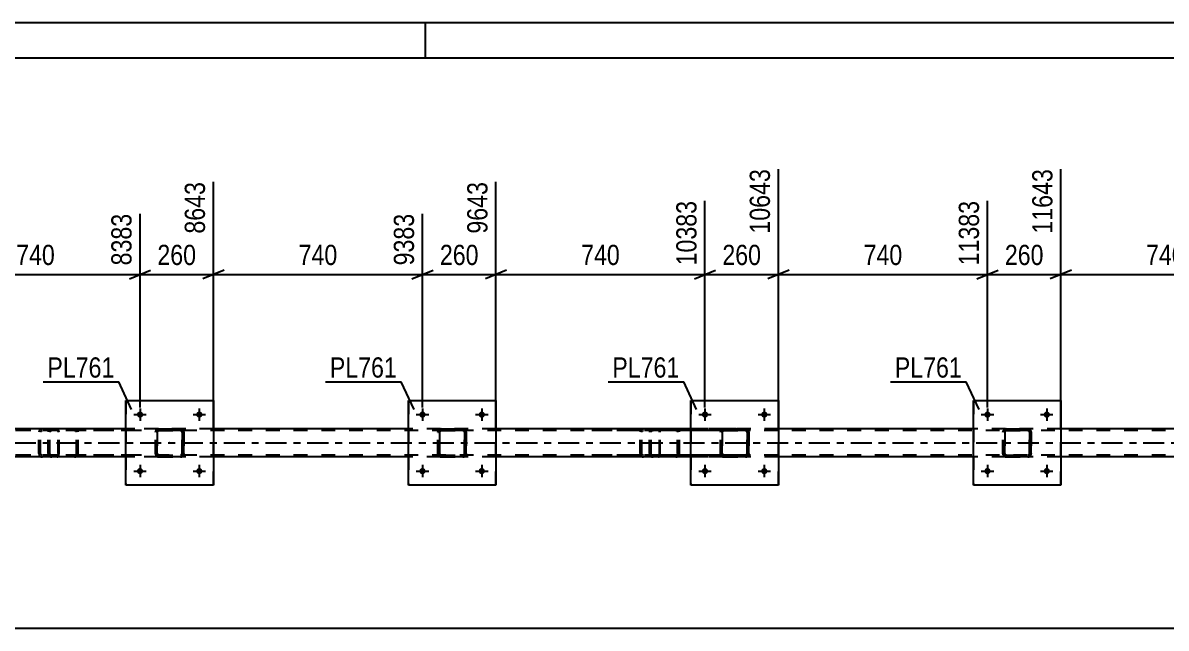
# Model space of a CAD drawing. Header units: millimetres. Extents: x -57 to 784, y -419 to 175.
# Drawn here: x 307.2 to 469.1, y 89 to 174.7 of the extents above; entities that cross this region are included whole.
import ezdxf

# ---------------------------------------------------------------- set-up
doc = ezdxf.new("R2010")
doc.units = ezdxf.units.MM
doc.linetypes.add('DXK_LINE_DOT2', pattern=[3.9198, 1.9599, -1.9599])
doc.linetypes.add('DXK_LINE_DOT3', pattern=[5.9187, 2.979, -0.9799, 0.9799, -0.9799])
doc.styles.add('Arial Narrow', font='ARIALN.TTF', dxfattribs={"height": 0.2})

# ---------------------------------------------------------------- blocks, each defined once
blk = doc.blocks.new('Unknown-122571493-1113')
at = {"color": 5, "linetype": 'Continuous'}
for p, q in [((784.26, 174.68), (-56.74, 174.68)), ((364.26, 169.68), (364.26, 174.68)), ((779.26, 169.68), (-51.74, 169.68))]:
    blk.add_line(p, q, dxfattribs=at)
blk = doc.blocks.new('Bolt-122571493-1264 - 1230')
at = {"linetype": 'Continuous'}
for points in [[(403.39, 119.21), (403.4, 119.3), (403.43, 119.39), (403.48, 119.47), (403.54, 119.53), (403.61, 119.59), (403.7, 119.63), (403.79, 119.65), (403.88, 119.65), (403.97, 119.63), (404.05, 119.59), (404.13, 119.53), (404.19, 119.47), (404.23, 119.39), (404.26, 119.3), (404.27, 119.21), (404.26, 119.12), (404.23, 119.03), (404.19, 118.95), (404.13, 118.88), (404.05, 118.83), (403.97, 118.79), (403.88, 118.77), (403.79, 118.77), (403.7, 118.79), (403.61, 118.83), (403.54, 118.88), (403.48, 118.95), (403.43, 119.03), (403.4, 119.12)], [(411.79, 119.21), (411.8, 119.3), (411.83, 119.39), (411.88, 119.47), (411.94, 119.53), (412.01, 119.59), (412.1, 119.63), (412.19, 119.65), (412.28, 119.65), (412.37, 119.63), (412.45, 119.59), (412.53, 119.53), (412.59, 119.47), (412.63, 119.39), (412.66, 119.3), (412.67, 119.21), (412.66, 119.12), (412.63, 119.03), (412.59, 118.95), (412.53, 118.88), (412.45, 118.83), (412.37, 118.79), (412.28, 118.77), (412.19, 118.77), (412.1, 118.79), (412.01, 118.83), (411.94, 118.88), (411.88, 118.95), (411.83, 119.03), (411.8, 119.12)]]:
    blk.add_hatch(color=1, dxfattribs=at).paths.add_polyline_path(points)
at = {"color": 1, "linetype": 'Continuous'}
for p, q in [((403.83, 120.09), (403.83, 118.33)), ((412.23, 120.09), (412.23, 118.33)), ((402.95, 119.21), (404.71, 119.21)), ((411.35, 119.21), (413.11, 119.21))]:
    blk.add_line(p, q, dxfattribs=at)
blk = doc.blocks.new('Part-122571493-1238 - 1230')
at = {"color": 7, "linetype": 'DXK_LINE_DOT2'}
for p, q in [((312.1, 117.21), (302.69, 117.21)), ((312.1, 116.97), (302.69, 116.97)), ((309.54, 116.91), (309.5, 116.73)), ((309.5, 113.69), (309.5, 116.73)), ((309.75, 116.73), (309.77, 116.82)), ((309.75, 113.69), (309.75, 116.73)), ((309.77, 116.82), (309.83, 116.9)), ((310.01, 117.21), (309.81, 117.17)), ((309.83, 116.9), (309.91, 116.95)), ((309.91, 116.95), (310.01, 116.97)), ((310.82, 116.97), (310.82, 117.21)), ((312.2, 117.17), (312.1, 117.21)), ((312.1, 116.97), (312.15, 116.95)), ((312.15, 116.95), (312.19, 116.9)), ((312.19, 116.9), (312.22, 116.82)), ((312.29, 117.07), (312.2, 117.17)), ((312.22, 116.82), (312.23, 116.73)), ((312.23, 113.69), (312.23, 116.73)), ((312.35, 116.91), (312.29, 117.07)), ((312.37, 116.73), (312.35, 116.91)), ((312.37, 113.69), (312.37, 116.73)), ((312.1, 113.45), (302.69, 113.45)), ((309.5, 113.69), (309.54, 113.5)), ((309.77, 113.6), (309.75, 113.69)), ((309.83, 113.52), (309.77, 113.6)), ((309.91, 113.47), (309.83, 113.52)), ((310.01, 113.45), (309.91, 113.47)), ((310.82, 113.24), (310.82, 113.45)), ((312.15, 113.47), (312.1, 113.45)), ((312.19, 113.52), (312.15, 113.47)), ((312.22, 113.6), (312.19, 113.52)), ((312.2, 113.24), (312.29, 113.35)), ((312.23, 113.69), (312.22, 113.6)), ((312.29, 113.35), (312.35, 113.5)), ((312.35, 113.5), (312.37, 113.69)), ((312.1, 113.21), (302.69, 113.21)), ((309.81, 113.24), (310.01, 113.21)), ((310.82, 113.21), (310.82, 113.24)), ((312.1, 113.21), (312.2, 113.24))]:
    blk.add_line(p, q, dxfattribs=at)
for centre, start, end in [((309.99, 116.71), 111.1941, 156.1506), ((309.99, 113.7), 203.8494, 248.8059)]:
    blk.add_arc(centre, 0.492, start, end, dxfattribs=at)
blk = doc.blocks.new('Part-122571493-1239 - 1230')
at = {"color": 7, "linetype": 'DXK_LINE_DOT2'}
for p, q in [((310.86, 116.91), (310.82, 116.73)), ((310.82, 113.69), (310.82, 116.73)), ((311.08, 116.73), (311.1, 116.82)), ((311.08, 113.69), (311.08, 116.73)), ((311.1, 116.82), (311.15, 116.9)), ((311.33, 117.21), (311.14, 117.17)), ((311.15, 116.9), (311.23, 116.95)), ((311.23, 116.95), (311.33, 116.97)), ((323.11, 117.21), (311.33, 117.21)), ((323.11, 116.97), (311.33, 116.97)), ((314.76, 117.17), (314.57, 117.21)), ((314.57, 116.97), (314.66, 116.95)), ((314.66, 116.95), (314.75, 116.9)), ((314.75, 116.9), (314.8, 116.82)), ((314.8, 116.82), (314.82, 116.73)), ((314.82, 113.69), (314.82, 116.73)), ((315.08, 116.73), (315.04, 116.91)), ((315.08, 113.69), (315.08, 116.73)), ((310.82, 113.69), (310.86, 113.5)), ((311.1, 113.6), (311.08, 113.69)), ((311.15, 113.52), (311.1, 113.6)), ((311.23, 113.47), (311.15, 113.52)), ((311.33, 113.45), (311.23, 113.47)), ((323.11, 113.45), (311.33, 113.45)), ((314.66, 113.47), (314.57, 113.45)), ((314.75, 113.52), (314.66, 113.47)), ((314.8, 113.6), (314.75, 113.52)), ((314.82, 113.69), (314.8, 113.6)), ((315.04, 113.5), (315.08, 113.69)), ((311.14, 113.24), (311.33, 113.21)), ((323.11, 113.21), (311.33, 113.21)), ((314.57, 113.21), (314.76, 113.24))]:
    blk.add_line(p, q, dxfattribs=at)
for centre, start, end in [((311.31, 116.71), 110.7583, 155.68), ((314.59, 116.71), 24.32, 69.2417), ((311.31, 113.71), 204.32, 249.2417), ((314.59, 113.71), 290.7583, 335.68)]:
    blk.add_arc(centre, 0.496, start, end, dxfattribs=at)
blk = doc.blocks.new('Part-122571493-1324 - 1230')
at = {"color": 7, "linetype": 'DXK_LINE_DOT2'}
for p, q in [((397.23, 117.21), (387.83, 117.21)), ((397.23, 116.97), (387.83, 116.97)), ((394.68, 116.91), (394.64, 116.73)), ((394.64, 113.69), (394.64, 116.73)), ((394.89, 116.73), (394.91, 116.82)), ((394.89, 113.69), (394.89, 116.73)), ((394.91, 116.82), (394.96, 116.9)), ((395.14, 117.21), (394.95, 117.17)), ((394.96, 116.9), (395.04, 116.95)), ((395.04, 116.95), (395.14, 116.97)), ((395.96, 116.97), (395.96, 117.21)), ((397.34, 117.17), (397.23, 117.21)), ((397.23, 116.97), (397.28, 116.95)), ((397.28, 116.95), (397.33, 116.9)), ((397.33, 116.9), (397.36, 116.82)), ((397.42, 117.07), (397.34, 117.17)), ((397.36, 116.82), (397.37, 116.73)), ((397.37, 113.69), (397.37, 116.73)), ((397.48, 116.91), (397.42, 117.07)), ((397.5, 116.73), (397.48, 116.91)), ((397.5, 113.69), (397.5, 116.73)), ((397.23, 113.45), (387.83, 113.45)), ((394.64, 113.69), (394.68, 113.5)), ((394.91, 113.6), (394.89, 113.69)), ((394.96, 113.52), (394.91, 113.6)), ((395.04, 113.47), (394.96, 113.52)), ((395.14, 113.45), (395.04, 113.47)), ((395.96, 113.24), (395.96, 113.45)), ((397.28, 113.47), (397.23, 113.45)), ((397.33, 113.52), (397.28, 113.47)), ((397.36, 113.6), (397.33, 113.52)), ((397.34, 113.24), (397.42, 113.35)), ((397.37, 113.69), (397.36, 113.6)), ((397.42, 113.35), (397.48, 113.5)), ((397.48, 113.5), (397.5, 113.69)), ((397.23, 113.21), (387.83, 113.21)), ((394.95, 113.24), (395.14, 113.21)), ((395.96, 113.21), (395.96, 113.24)), ((397.23, 113.21), (397.34, 113.24))]:
    blk.add_line(p, q, dxfattribs=at)
for centre, start, end in [((395.13, 116.71), 111.1941, 156.1506), ((395.13, 113.7), 203.8494, 248.8059)]:
    blk.add_arc(centre, 0.492, start, end, dxfattribs=at)
blk = doc.blocks.new('Bolt-122571493-1262 - 1230')
at = {"linetype": 'Continuous'}
for points in [[(443.39, 119.21), (443.4, 119.3), (443.43, 119.39), (443.48, 119.47), (443.54, 119.53), (443.61, 119.59), (443.7, 119.63), (443.79, 119.65), (443.88, 119.65), (443.97, 119.63), (444.05, 119.59), (444.13, 119.53), (444.19, 119.47), (444.23, 119.39), (444.26, 119.3), (444.27, 119.21), (444.26, 119.12), (444.23, 119.03), (444.19, 118.95), (444.13, 118.88), (444.05, 118.83), (443.97, 118.79), (443.88, 118.77), (443.79, 118.77), (443.7, 118.79), (443.61, 118.83), (443.54, 118.88), (443.48, 118.95), (443.43, 119.03), (443.4, 119.12)], [(451.79, 119.21), (451.8, 119.3), (451.83, 119.39), (451.88, 119.47), (451.94, 119.53), (452.01, 119.59), (452.1, 119.63), (452.19, 119.65), (452.28, 119.65), (452.37, 119.63), (452.45, 119.59), (452.53, 119.53), (452.59, 119.47), (452.63, 119.39), (452.66, 119.3), (452.67, 119.21), (452.66, 119.12), (452.63, 119.03), (452.59, 118.95), (452.53, 118.88), (452.45, 118.83), (452.37, 118.79), (452.28, 118.77), (452.19, 118.77), (452.1, 118.79), (452.01, 118.83), (451.94, 118.88), (451.88, 118.95), (451.83, 119.03), (451.8, 119.12)]]:
    blk.add_hatch(color=1, dxfattribs=at).paths.add_polyline_path(points)
at = {"color": 1, "linetype": 'Continuous'}
for p, q in [((443.83, 120.09), (443.83, 118.33)), ((452.23, 120.09), (452.23, 118.33)), ((442.95, 119.21), (444.71, 119.21)), ((451.35, 119.21), (453.11, 119.21))]:
    blk.add_line(p, q, dxfattribs=at)
blk = doc.blocks.new('Bolt-122571493-1263 - 1230')
at = {"linetype": 'Continuous'}
for points in [[(443.39, 111.21), (443.4, 111.3), (443.43, 111.39), (443.48, 111.47), (443.54, 111.53), (443.61, 111.59), (443.7, 111.63), (443.79, 111.65), (443.88, 111.65), (443.97, 111.63), (444.05, 111.59), (444.13, 111.53), (444.19, 111.47), (444.23, 111.39), (444.26, 111.3), (444.27, 111.21), (444.26, 111.12), (444.23, 111.03), (444.19, 110.95), (444.13, 110.88), (444.05, 110.83), (443.97, 110.79), (443.88, 110.77), (443.79, 110.77), (443.7, 110.79), (443.61, 110.83), (443.54, 110.88), (443.48, 110.95), (443.43, 111.03), (443.4, 111.12)], [(451.79, 111.21), (451.8, 111.3), (451.83, 111.39), (451.88, 111.47), (451.94, 111.53), (452.01, 111.59), (452.1, 111.63), (452.19, 111.65), (452.28, 111.65), (452.37, 111.63), (452.45, 111.59), (452.53, 111.53), (452.59, 111.47), (452.63, 111.39), (452.66, 111.3), (452.67, 111.21), (452.66, 111.12), (452.63, 111.03), (452.59, 110.95), (452.53, 110.88), (452.45, 110.83), (452.37, 110.79), (452.28, 110.77), (452.19, 110.77), (452.1, 110.79), (452.01, 110.83), (451.94, 110.88), (451.88, 110.95), (451.83, 111.03), (451.8, 111.12)]]:
    blk.add_hatch(color=1, dxfattribs=at).paths.add_polyline_path(points)
at = {"color": 1, "linetype": 'Continuous'}
for p, q in [((443.83, 112.09), (443.83, 110.33)), ((452.23, 112.09), (452.23, 110.33)), ((442.95, 111.21), (444.71, 111.21)), ((451.35, 111.21), (453.11, 111.21))]:
    blk.add_line(p, q, dxfattribs=at)
blk = doc.blocks.new('Bolt-122571493-1265 - 1230')
at = {"linetype": 'Continuous'}
for points in [[(403.39, 111.21), (403.4, 111.3), (403.43, 111.39), (403.48, 111.47), (403.54, 111.53), (403.61, 111.59), (403.7, 111.63), (403.79, 111.65), (403.88, 111.65), (403.97, 111.63), (404.05, 111.59), (404.13, 111.53), (404.19, 111.47), (404.23, 111.39), (404.26, 111.3), (404.27, 111.21), (404.26, 111.12), (404.23, 111.03), (404.19, 110.95), (404.13, 110.88), (404.05, 110.83), (403.97, 110.79), (403.88, 110.77), (403.79, 110.77), (403.7, 110.79), (403.61, 110.83), (403.54, 110.88), (403.48, 110.95), (403.43, 111.03), (403.4, 111.12)], [(411.79, 111.21), (411.8, 111.3), (411.83, 111.39), (411.88, 111.47), (411.94, 111.53), (412.01, 111.59), (412.1, 111.63), (412.19, 111.65), (412.28, 111.65), (412.37, 111.63), (412.45, 111.59), (412.53, 111.53), (412.59, 111.47), (412.63, 111.39), (412.66, 111.3), (412.67, 111.21), (412.66, 111.12), (412.63, 111.03), (412.59, 110.95), (412.53, 110.88), (412.45, 110.83), (412.37, 110.79), (412.28, 110.77), (412.19, 110.77), (412.1, 110.79), (412.01, 110.83), (411.94, 110.88), (411.88, 110.95), (411.83, 111.03), (411.8, 111.12)]]:
    blk.add_hatch(color=1, dxfattribs=at).paths.add_polyline_path(points)
at = {"color": 1, "linetype": 'Continuous'}
for p, q in [((403.83, 112.09), (403.83, 110.33)), ((412.23, 112.09), (412.23, 110.33)), ((402.95, 111.21), (404.71, 111.21)), ((411.35, 111.21), (413.11, 111.21))]:
    blk.add_line(p, q, dxfattribs=at)
blk = doc.blocks.new('Bolt-122571493-1266 - 1230')
at = {"linetype": 'Continuous'}
for points in [[(363.39, 119.21), (363.4, 119.3), (363.42, 119.39), (363.47, 119.47), (363.53, 119.53), (363.61, 119.59), (363.69, 119.63), (363.78, 119.65), (363.87, 119.65), (363.96, 119.63), (364.05, 119.59), (364.12, 119.53), (364.18, 119.47), (364.23, 119.39), (364.26, 119.3), (364.27, 119.21), (364.26, 119.12), (364.23, 119.03), (364.18, 118.95), (364.12, 118.88), (364.05, 118.83), (363.96, 118.79), (363.87, 118.77), (363.78, 118.77), (363.69, 118.79), (363.61, 118.83), (363.53, 118.88), (363.47, 118.95), (363.42, 119.03), (363.4, 119.12)], [(371.79, 119.21), (371.8, 119.3), (371.82, 119.39), (371.87, 119.47), (371.93, 119.53), (372.01, 119.59), (372.09, 119.63), (372.18, 119.65), (372.27, 119.65), (372.36, 119.63), (372.45, 119.59), (372.52, 119.53), (372.58, 119.47), (372.63, 119.39), (372.66, 119.3), (372.67, 119.21), (372.66, 119.12), (372.63, 119.03), (372.58, 118.95), (372.52, 118.88), (372.45, 118.83), (372.36, 118.79), (372.27, 118.77), (372.18, 118.77), (372.09, 118.79), (372.01, 118.83), (371.93, 118.88), (371.87, 118.95), (371.82, 119.03), (371.8, 119.12)]]:
    blk.add_hatch(color=1, dxfattribs=at).paths.add_polyline_path(points)
at = {"color": 1, "linetype": 'Continuous'}
for p, q in [((363.83, 120.09), (363.83, 118.33)), ((372.23, 120.09), (372.23, 118.33)), ((362.95, 119.21), (364.71, 119.21)), ((371.35, 119.21), (373.11, 119.21))]:
    blk.add_line(p, q, dxfattribs=at)
blk = doc.blocks.new('Bolt-122571493-1267 - 1230')
at = {"linetype": 'Continuous'}
for points in [[(363.39, 111.21), (363.4, 111.3), (363.42, 111.39), (363.47, 111.47), (363.53, 111.53), (363.61, 111.59), (363.69, 111.63), (363.78, 111.65), (363.87, 111.65), (363.96, 111.63), (364.05, 111.59), (364.12, 111.53), (364.18, 111.47), (364.23, 111.39), (364.26, 111.3), (364.27, 111.21), (364.26, 111.12), (364.23, 111.03), (364.18, 110.95), (364.12, 110.88), (364.05, 110.83), (363.96, 110.79), (363.87, 110.77), (363.78, 110.77), (363.69, 110.79), (363.61, 110.83), (363.53, 110.88), (363.47, 110.95), (363.42, 111.03), (363.4, 111.12)], [(371.79, 111.21), (371.8, 111.3), (371.82, 111.39), (371.87, 111.47), (371.93, 111.53), (372.01, 111.59), (372.09, 111.63), (372.18, 111.65), (372.27, 111.65), (372.36, 111.63), (372.45, 111.59), (372.52, 111.53), (372.58, 111.47), (372.63, 111.39), (372.66, 111.3), (372.67, 111.21), (372.66, 111.12), (372.63, 111.03), (372.58, 110.95), (372.52, 110.88), (372.45, 110.83), (372.36, 110.79), (372.27, 110.77), (372.18, 110.77), (372.09, 110.79), (372.01, 110.83), (371.93, 110.88), (371.87, 110.95), (371.82, 111.03), (371.8, 111.12)]]:
    blk.add_hatch(color=1, dxfattribs=at).paths.add_polyline_path(points)
at = {"color": 1, "linetype": 'Continuous'}
for p, q in [((363.83, 112.09), (363.83, 110.33)), ((372.23, 112.09), (372.23, 110.33)), ((362.95, 111.21), (364.71, 111.21)), ((371.35, 111.21), (373.11, 111.21))]:
    blk.add_line(p, q, dxfattribs=at)
blk = doc.blocks.new('Bolt-122571493-1268 - 1230')
at = {"linetype": 'Continuous'}
for points in [[(323.39, 119.21), (323.4, 119.3), (323.43, 119.39), (323.48, 119.47), (323.54, 119.53), (323.61, 119.59), (323.7, 119.63), (323.79, 119.65), (323.88, 119.65), (323.97, 119.63), (324.05, 119.59), (324.13, 119.53), (324.19, 119.47), (324.23, 119.39), (324.26, 119.3), (324.27, 119.21), (324.26, 119.12), (324.23, 119.03), (324.19, 118.95), (324.13, 118.88), (324.05, 118.83), (323.97, 118.79), (323.88, 118.77), (323.79, 118.77), (323.7, 118.79), (323.61, 118.83), (323.54, 118.88), (323.48, 118.95), (323.43, 119.03), (323.4, 119.12)], [(331.79, 119.21), (331.8, 119.3), (331.83, 119.39), (331.88, 119.47), (331.94, 119.53), (332.01, 119.59), (332.1, 119.63), (332.19, 119.65), (332.28, 119.65), (332.37, 119.63), (332.45, 119.59), (332.53, 119.53), (332.59, 119.47), (332.63, 119.39), (332.66, 119.3), (332.67, 119.21), (332.66, 119.12), (332.63, 119.03), (332.59, 118.95), (332.53, 118.88), (332.45, 118.83), (332.37, 118.79), (332.28, 118.77), (332.19, 118.77), (332.1, 118.79), (332.01, 118.83), (331.94, 118.88), (331.88, 118.95), (331.83, 119.03), (331.8, 119.12)]]:
    blk.add_hatch(color=1, dxfattribs=at).paths.add_polyline_path(points)
at = {"color": 1, "linetype": 'Continuous'}
for p, q in [((323.83, 120.09), (323.83, 118.33)), ((332.23, 120.09), (332.23, 118.33)), ((322.95, 119.21), (324.71, 119.21)), ((331.35, 119.21), (333.11, 119.21))]:
    blk.add_line(p, q, dxfattribs=at)
blk = doc.blocks.new('Bolt-122571493-1269 - 1230')
at = {"linetype": 'Continuous'}
for points in [[(323.39, 111.21), (323.4, 111.3), (323.43, 111.39), (323.48, 111.47), (323.54, 111.53), (323.61, 111.59), (323.7, 111.63), (323.79, 111.65), (323.88, 111.65), (323.97, 111.63), (324.05, 111.59), (324.13, 111.53), (324.19, 111.47), (324.23, 111.39), (324.26, 111.3), (324.27, 111.21), (324.26, 111.12), (324.23, 111.03), (324.19, 110.95), (324.13, 110.88), (324.05, 110.83), (323.97, 110.79), (323.88, 110.77), (323.79, 110.77), (323.7, 110.79), (323.61, 110.83), (323.54, 110.88), (323.48, 110.95), (323.43, 111.03), (323.4, 111.12)], [(331.79, 111.21), (331.8, 111.3), (331.83, 111.39), (331.88, 111.47), (331.94, 111.53), (332.01, 111.59), (332.1, 111.63), (332.19, 111.65), (332.28, 111.65), (332.37, 111.63), (332.45, 111.59), (332.53, 111.53), (332.59, 111.47), (332.63, 111.39), (332.66, 111.3), (332.67, 111.21), (332.66, 111.12), (332.63, 111.03), (332.59, 110.95), (332.53, 110.88), (332.45, 110.83), (332.37, 110.79), (332.28, 110.77), (332.19, 110.77), (332.1, 110.79), (332.01, 110.83), (331.94, 110.88), (331.88, 110.95), (331.83, 111.03), (331.8, 111.12)]]:
    blk.add_hatch(color=1, dxfattribs=at).paths.add_polyline_path(points)
at = {"color": 1, "linetype": 'Continuous'}
for p, q in [((323.83, 112.09), (323.83, 110.33)), ((332.23, 112.09), (332.23, 110.33)), ((322.95, 111.21), (324.71, 111.21)), ((331.35, 111.21), (333.11, 111.21))]:
    blk.add_line(p, q, dxfattribs=at)
blk = doc.blocks.new('Part-122571493-1472 - 1230')
at = {"color": 7, "linetype": 'DXK_LINE_DOT2'}
for p, q in [((326.03, 116.73), (326.06, 116.91)), ((326.07, 116.91), (326.03, 116.73)), ((326.03, 113.69), (326.03, 116.73)), ((326.03, 116.73), (326.03, 116.73)), ((326.03, 113.69), (326.03, 116.73)), ((326.27, 116.73), (326.29, 116.82)), ((326.29, 116.82), (326.27, 116.73)), ((326.27, 113.69), (326.27, 116.73)), ((326.27, 116.73), (326.27, 116.73)), ((326.27, 116.73), (326.27, 113.69)), ((326.29, 116.82), (326.34, 116.9)), ((326.34, 116.9), (326.29, 116.82)), ((326.32, 117.17), (326.51, 117.21)), ((326.51, 117.21), (326.33, 117.17)), ((326.34, 116.9), (326.42, 116.95)), ((326.42, 116.95), (326.34, 116.9)), ((326.42, 116.95), (326.51, 116.97)), ((326.51, 116.97), (326.42, 116.95)), ((326.51, 117.21), (329.55, 117.21)), ((326.51, 117.21), (326.51, 117.21)), ((326.51, 117.21), (329.55, 117.21)), ((326.51, 116.97), (329.55, 116.97)), ((326.51, 116.97), (326.51, 116.97)), ((329.55, 116.97), (326.51, 116.97)), ((329.55, 117.21), (329.55, 117.21)), ((329.55, 117.21), (329.73, 117.17)), ((329.74, 117.17), (329.55, 117.21)), ((329.55, 116.97), (329.55, 116.97)), ((329.55, 116.97), (329.64, 116.95)), ((329.64, 116.95), (329.55, 116.97)), ((329.64, 116.95), (329.64, 116.95)), ((329.64, 116.95), (329.72, 116.9)), ((329.72, 116.9), (329.64, 116.95)), ((329.72, 116.9), (329.77, 116.82)), ((329.77, 116.82), (329.72, 116.9)), ((329.77, 116.82), (329.79, 116.73)), ((329.79, 116.73), (329.77, 116.82)), ((329.79, 113.69), (329.79, 116.73)), ((329.79, 116.73), (329.79, 116.73)), ((329.79, 116.73), (329.79, 113.69)), ((329.99, 116.91), (330.03, 116.73)), ((330.03, 116.73), (330, 116.91)), ((330.03, 113.69), (330.03, 116.73)), ((330.03, 116.73), (330.03, 116.73)), ((330.03, 116.73), (330.03, 113.69)), ((326.03, 113.69), (326.03, 113.69)), ((326.06, 113.5), (326.03, 113.69)), ((326.03, 113.69), (326.07, 113.5)), ((326.27, 113.69), (326.27, 113.69)), ((326.29, 113.6), (326.27, 113.69)), ((326.27, 113.69), (326.29, 113.6)), ((326.34, 113.52), (326.29, 113.6)), ((326.29, 113.6), (326.34, 113.52)), ((326.42, 113.47), (326.34, 113.52)), ((326.34, 113.52), (326.42, 113.47)), ((326.51, 113.45), (326.42, 113.47)), ((326.42, 113.47), (326.51, 113.45)), ((326.51, 113.45), (329.55, 113.45)), ((326.51, 113.45), (326.51, 113.45)), ((326.51, 113.45), (329.55, 113.45)), ((329.64, 113.47), (329.55, 113.45)), ((329.55, 113.45), (329.64, 113.47)), ((329.55, 113.45), (329.55, 113.45)), ((329.72, 113.52), (329.64, 113.47)), ((329.64, 113.47), (329.72, 113.52)), ((329.77, 113.6), (329.72, 113.52)), ((329.72, 113.52), (329.77, 113.6)), ((329.79, 113.69), (329.77, 113.6)), ((329.77, 113.6), (329.79, 113.69)), ((329.79, 113.69), (329.79, 113.69)), ((330.03, 113.69), (329.99, 113.5)), ((330, 113.5), (330.03, 113.69)), ((330.03, 113.69), (330.03, 113.69)), ((326.32, 113.24), (326.33, 113.24)), ((326.51, 113.21), (326.32, 113.24)), ((326.33, 113.24), (326.51, 113.21)), ((326.51, 113.21), (329.55, 113.21)), ((326.51, 113.21), (326.51, 113.21)), ((326.51, 113.21), (329.55, 113.21)), ((329.73, 113.24), (329.55, 113.21)), ((329.55, 113.21), (329.74, 113.24)), ((329.55, 113.21), (329.55, 113.21))]:
    blk.add_line(p, q, dxfattribs=at)
at = {"color": 7, "linetype": 'DXK_LINE_DOT3'}
blk.add_line((328.03, 115.21), (328.02, 115.21), dxfattribs=at)
at = {"color": 7, "linetype": 'DXK_LINE_DOT2'}
for centre, start, end in [((326.51, 116.73), 112.5, 157.5), ((326.51, 116.73), 112.5, 157.5), ((329.55, 116.73), 22.5, 67.5), ((329.55, 116.73), 22.5, 67.5), ((326.51, 113.69), 202.5, 247.5), ((326.51, 113.69), 202.5, 247.5), ((329.55, 113.69), 292.5, 337.5), ((329.55, 113.69), 292.5, 337.5)]:
    blk.add_arc(centre, 0.48, start, end, dxfattribs=at)
blk = doc.blocks.new('Part-122571493-1477 - 1230')
at = {"color": 2, "linetype": 'Continuous'}
for p, q in [((321.83, 109.21), (321.83, 121.21)), ((321.83, 121.21), (321.83, 121.21)), ((321.83, 121.21), (334.23, 121.21)), ((334.23, 121.21), (334.23, 109.21)), ((321.83, 109.21), (321.83, 109.21)), ((334.23, 109.21), (321.83, 109.21))]:
    blk.add_line(p, q, dxfattribs=at)
at = {"color": 7, "linetype": 'DXK_LINE_DOT2'}
for p, q in [((321.83, 121.21), (321.83, 109.21)), ((321.83, 121.21), (321.83, 121.21)), ((334.23, 109.21), (334.23, 121.21)), ((321.83, 109.21), (321.83, 109.21))]:
    blk.add_line(p, q, dxfattribs=at)
blk = doc.blocks.new('Part-122571493-1478 - 1230')
at = {"color": 7, "linetype": 'DXK_LINE_DOT2'}
for p, q in [((366.02, 116.73), (366.06, 116.91)), ((366.02, 116.73), (366.03, 116.73)), ((366.02, 113.69), (366.02, 116.73)), ((366.06, 116.91), (366.03, 116.73)), ((366.03, 113.69), (366.03, 116.73)), ((366.28, 116.82), (366.26, 116.73)), ((366.27, 116.73), (366.26, 116.73)), ((366.26, 116.73), (366.26, 113.69)), ((366.27, 116.73), (366.28, 116.82)), ((366.27, 113.69), (366.27, 116.73)), ((366.28, 116.82), (366.34, 116.9)), ((366.33, 116.9), (366.28, 116.82)), ((366.32, 117.17), (366.5, 117.21)), ((366.51, 117.21), (366.32, 117.17)), ((366.41, 116.95), (366.33, 116.9)), ((366.34, 116.9), (366.41, 116.95)), ((366.41, 116.95), (366.51, 116.97)), ((366.5, 116.97), (366.41, 116.95)), ((366.51, 117.21), (366.5, 117.21)), ((366.5, 117.21), (369.54, 117.21)), ((366.5, 116.97), (366.51, 116.97)), ((369.54, 116.97), (366.5, 116.97)), ((366.51, 117.21), (369.55, 117.21)), ((366.51, 116.97), (369.55, 116.97)), ((369.54, 117.21), (369.55, 117.21)), ((369.54, 117.21), (369.73, 117.17)), ((369.55, 116.97), (369.54, 116.97)), ((369.63, 116.95), (369.54, 116.97)), ((369.73, 117.17), (369.55, 117.21)), ((369.55, 116.97), (369.64, 116.95)), ((369.63, 116.95), (369.64, 116.95)), ((369.71, 116.9), (369.63, 116.95)), ((369.64, 116.95), (369.72, 116.9)), ((369.76, 116.82), (369.71, 116.9)), ((369.72, 116.9), (369.77, 116.82)), ((369.78, 116.73), (369.76, 116.82)), ((369.77, 116.82), (369.79, 116.73)), ((369.79, 116.73), (369.78, 116.73)), ((369.78, 116.73), (369.78, 113.69)), ((369.79, 113.69), (369.79, 116.73)), ((369.98, 116.91), (370.02, 116.73)), ((370.03, 116.73), (369.99, 116.91)), ((370.03, 116.73), (370.02, 116.73)), ((370.02, 116.73), (370.02, 113.69)), ((370.03, 113.69), (370.03, 116.73)), ((366.03, 113.69), (366.02, 113.69)), ((366.06, 113.5), (366.02, 113.69)), ((366.03, 113.69), (366.06, 113.5)), ((366.26, 113.69), (366.27, 113.69)), ((366.26, 113.69), (366.28, 113.6)), ((366.28, 113.6), (366.27, 113.69)), ((366.34, 113.52), (366.28, 113.6)), ((366.28, 113.6), (366.33, 113.52)), ((366.33, 113.52), (366.41, 113.47)), ((366.41, 113.47), (366.34, 113.52)), ((366.51, 113.45), (366.41, 113.47)), ((366.41, 113.47), (366.5, 113.45)), ((366.51, 113.45), (366.5, 113.45)), ((366.5, 113.45), (369.54, 113.45)), ((366.51, 113.45), (369.55, 113.45)), ((369.54, 113.45), (369.63, 113.47)), ((369.54, 113.45), (369.55, 113.45)), ((369.64, 113.47), (369.55, 113.45)), ((369.63, 113.47), (369.71, 113.52)), ((369.72, 113.52), (369.64, 113.47)), ((369.71, 113.52), (369.76, 113.6)), ((369.77, 113.6), (369.72, 113.52)), ((369.76, 113.6), (369.78, 113.69)), ((369.79, 113.69), (369.77, 113.6)), ((369.78, 113.69), (369.79, 113.69)), ((370.02, 113.69), (369.98, 113.5)), ((369.99, 113.5), (370.03, 113.69)), ((370.02, 113.69), (370.03, 113.69)), ((366.32, 113.24), (366.32, 113.24)), ((366.5, 113.21), (366.32, 113.24)), ((366.32, 113.24), (366.51, 113.21)), ((366.51, 113.21), (366.5, 113.21)), ((366.5, 113.21), (369.54, 113.21)), ((366.51, 113.21), (369.55, 113.21)), ((369.73, 113.24), (369.54, 113.21)), ((369.54, 113.21), (369.55, 113.21)), ((369.55, 113.21), (369.73, 113.24))]:
    blk.add_line(p, q, dxfattribs=at)
at = {"color": 7, "linetype": 'DXK_LINE_DOT3'}
blk.add_line((368.03, 115.21), (368.02, 115.21), dxfattribs=at)
at = {"color": 7, "linetype": 'DXK_LINE_DOT2'}
for centre, start, end in [((366.5, 116.73), 112.5, 157.5), ((366.51, 116.73), 112.5, 157.5), ((369.54, 116.73), 22.5, 67.5), ((369.55, 116.73), 22.5, 67.5), ((366.5, 113.69), 202.5, 247.5), ((366.51, 113.69), 202.5, 247.5), ((369.54, 113.69), 292.5, 337.5), ((369.55, 113.69), 292.5, 337.5)]:
    blk.add_arc(centre, 0.48, start, end, dxfattribs=at)
blk = doc.blocks.new('Part-122571493-1483 - 1230')
at = {"color": 2, "linetype": 'Continuous'}
for p, q in [((361.83, 109.21), (361.83, 121.21)), ((361.83, 121.21), (361.83, 121.21)), ((361.83, 121.21), (374.23, 121.21)), ((374.23, 121.21), (374.23, 109.21)), ((361.83, 109.21), (361.83, 109.21)), ((374.23, 109.21), (361.83, 109.21))]:
    blk.add_line(p, q, dxfattribs=at)
at = {"color": 7, "linetype": 'DXK_LINE_DOT2'}
for p, q in [((361.83, 121.21), (361.83, 109.21)), ((361.83, 121.21), (361.83, 121.21)), ((374.23, 109.21), (374.23, 121.21)), ((361.83, 109.21), (361.83, 109.21))]:
    blk.add_line(p, q, dxfattribs=at)
blk = doc.blocks.new('Part-122571493-1484 - 1230')
at = {"color": 7, "linetype": 'DXK_LINE_DOT2'}
for p, q in [((406.03, 116.73), (406.06, 116.91)), ((406.07, 116.91), (406.03, 116.73)), ((406.03, 113.69), (406.03, 116.73)), ((406.03, 116.73), (406.03, 116.73)), ((406.03, 113.69), (406.03, 116.73)), ((406.27, 116.73), (406.29, 116.82)), ((406.29, 116.82), (406.27, 116.73)), ((406.27, 113.69), (406.27, 116.73)), ((406.27, 116.73), (406.27, 116.73)), ((406.27, 116.73), (406.27, 113.69)), ((406.29, 116.82), (406.34, 116.9)), ((406.34, 116.9), (406.29, 116.82)), ((406.32, 117.17), (406.51, 117.21)), ((406.51, 117.21), (406.33, 117.17)), ((406.34, 116.9), (406.42, 116.95)), ((406.42, 116.95), (406.34, 116.9)), ((406.42, 116.95), (406.51, 116.97)), ((406.51, 116.97), (406.42, 116.95)), ((406.51, 117.21), (409.55, 117.21)), ((406.51, 117.21), (406.51, 117.21)), ((406.51, 117.21), (409.55, 117.21)), ((406.51, 116.97), (409.55, 116.97)), ((406.51, 116.97), (406.51, 116.97)), ((409.55, 116.97), (406.51, 116.97)), ((409.55, 117.21), (409.55, 117.21)), ((409.55, 117.21), (409.73, 117.17)), ((409.74, 117.17), (409.55, 117.21)), ((409.55, 116.97), (409.55, 116.97)), ((409.55, 116.97), (409.64, 116.95)), ((409.64, 116.95), (409.55, 116.97)), ((409.64, 116.95), (409.64, 116.95)), ((409.64, 116.95), (409.72, 116.9)), ((409.72, 116.9), (409.64, 116.95)), ((409.72, 116.9), (409.77, 116.82)), ((409.77, 116.82), (409.72, 116.9)), ((409.77, 116.82), (409.79, 116.73)), ((409.79, 116.73), (409.77, 116.82)), ((409.79, 113.69), (409.79, 116.73)), ((409.79, 116.73), (409.79, 116.73)), ((409.79, 116.73), (409.79, 113.69)), ((409.99, 116.91), (410.03, 116.73)), ((410.03, 116.73), (410, 116.91)), ((410.03, 113.69), (410.03, 116.73)), ((410.03, 116.73), (410.03, 116.73)), ((410.03, 116.73), (410.03, 113.69)), ((406.03, 113.69), (406.03, 113.69)), ((406.06, 113.5), (406.03, 113.69)), ((406.03, 113.69), (406.07, 113.5)), ((406.27, 113.69), (406.27, 113.69)), ((406.29, 113.6), (406.27, 113.69)), ((406.27, 113.69), (406.29, 113.6)), ((406.34, 113.52), (406.29, 113.6)), ((406.29, 113.6), (406.34, 113.52)), ((406.42, 113.47), (406.34, 113.52)), ((406.34, 113.52), (406.42, 113.47)), ((406.51, 113.45), (406.42, 113.47)), ((406.42, 113.47), (406.51, 113.45)), ((406.51, 113.45), (409.55, 113.45)), ((406.51, 113.45), (406.51, 113.45)), ((406.51, 113.45), (409.55, 113.45)), ((409.64, 113.47), (409.55, 113.45)), ((409.55, 113.45), (409.64, 113.47)), ((409.55, 113.45), (409.55, 113.45)), ((409.72, 113.52), (409.64, 113.47)), ((409.64, 113.47), (409.72, 113.52)), ((409.77, 113.6), (409.72, 113.52)), ((409.72, 113.52), (409.77, 113.6)), ((409.79, 113.69), (409.77, 113.6)), ((409.77, 113.6), (409.79, 113.69)), ((409.79, 113.69), (409.79, 113.69)), ((410.03, 113.69), (409.99, 113.5)), ((410, 113.5), (410.03, 113.69)), ((410.03, 113.69), (410.03, 113.69)), ((406.32, 113.24), (406.33, 113.24)), ((406.51, 113.21), (406.32, 113.24)), ((406.33, 113.24), (406.51, 113.21)), ((406.51, 113.21), (409.55, 113.21)), ((406.51, 113.21), (406.51, 113.21)), ((406.51, 113.21), (409.55, 113.21)), ((409.73, 113.24), (409.55, 113.21)), ((409.55, 113.21), (409.74, 113.24)), ((409.55, 113.21), (409.55, 113.21))]:
    blk.add_line(p, q, dxfattribs=at)
at = {"color": 7, "linetype": 'DXK_LINE_DOT3'}
blk.add_line((408.03, 115.21), (408.02, 115.21), dxfattribs=at)
at = {"color": 7, "linetype": 'DXK_LINE_DOT2'}
for centre, start, end in [((406.51, 116.73), 112.5, 157.5), ((406.51, 116.73), 112.5, 157.5), ((409.55, 116.73), 22.5, 67.5), ((409.55, 116.73), 22.5, 67.5), ((406.51, 113.69), 202.5, 247.5), ((406.51, 113.69), 202.5, 247.5), ((409.55, 113.69), 292.5, 337.5), ((409.55, 113.69), 292.5, 337.5)]:
    blk.add_arc(centre, 0.48, start, end, dxfattribs=at)
blk = doc.blocks.new('Part-122571493-1489 - 1230')
at = {"color": 2, "linetype": 'Continuous'}
for p, q in [((401.83, 109.21), (401.83, 121.21)), ((401.83, 121.21), (401.83, 121.21)), ((401.83, 121.21), (414.23, 121.21)), ((414.23, 121.21), (414.23, 109.21)), ((401.83, 109.21), (401.83, 109.21)), ((414.23, 109.21), (401.83, 109.21))]:
    blk.add_line(p, q, dxfattribs=at)
at = {"color": 7, "linetype": 'DXK_LINE_DOT2'}
for p, q in [((401.83, 121.21), (401.83, 109.21)), ((401.83, 121.21), (401.83, 121.21)), ((414.23, 109.21), (414.23, 121.21)), ((401.83, 109.21), (401.83, 109.21))]:
    blk.add_line(p, q, dxfattribs=at)
blk = doc.blocks.new('Part-122571493-1490 - 1230')
at = {"color": 7, "linetype": 'DXK_LINE_DOT2'}
for p, q in [((446.03, 116.73), (446.06, 116.91)), ((446.07, 116.91), (446.03, 116.73)), ((446.03, 113.69), (446.03, 116.73)), ((446.03, 116.73), (446.03, 116.73)), ((446.03, 113.69), (446.03, 116.73)), ((446.27, 116.73), (446.29, 116.82)), ((446.29, 116.82), (446.27, 116.73)), ((446.27, 113.69), (446.27, 116.73)), ((446.27, 116.73), (446.27, 116.73)), ((446.27, 116.73), (446.27, 113.69)), ((446.29, 116.82), (446.34, 116.9)), ((446.34, 116.9), (446.29, 116.82)), ((446.32, 117.17), (446.51, 117.21)), ((446.51, 117.21), (446.33, 117.17)), ((446.34, 116.9), (446.42, 116.95)), ((446.41, 116.95), (446.34, 116.9)), ((446.51, 116.97), (446.41, 116.95)), ((446.42, 116.95), (446.51, 116.97)), ((446.51, 117.21), (449.55, 117.21)), ((446.51, 117.21), (446.51, 117.21)), ((446.51, 117.21), (449.55, 117.21)), ((446.51, 116.97), (449.55, 116.97)), ((446.51, 116.97), (446.51, 116.97)), ((449.55, 116.97), (446.51, 116.97)), ((449.55, 117.21), (449.55, 117.21)), ((449.55, 117.21), (449.73, 117.17)), ((449.74, 117.17), (449.55, 117.21)), ((449.55, 116.97), (449.55, 116.97)), ((449.55, 116.97), (449.64, 116.95)), ((449.64, 116.95), (449.55, 116.97)), ((449.64, 116.95), (449.64, 116.95)), ((449.64, 116.95), (449.72, 116.9)), ((449.72, 116.9), (449.64, 116.95)), ((449.72, 116.9), (449.77, 116.82)), ((449.77, 116.82), (449.72, 116.9)), ((449.77, 116.82), (449.79, 116.73)), ((449.79, 116.73), (449.77, 116.82)), ((449.79, 113.69), (449.79, 116.73)), ((449.79, 116.73), (449.79, 116.73)), ((449.79, 116.73), (449.79, 113.69)), ((449.99, 116.91), (450.03, 116.73)), ((450.03, 116.73), (449.99, 116.91)), ((450.03, 113.69), (450.03, 116.73)), ((450.03, 116.73), (450.03, 116.73)), ((450.03, 116.73), (450.03, 113.69)), ((446.03, 113.69), (446.03, 113.69)), ((446.06, 113.5), (446.03, 113.69)), ((446.03, 113.69), (446.07, 113.5)), ((446.27, 113.69), (446.27, 113.69)), ((446.29, 113.6), (446.27, 113.69)), ((446.27, 113.69), (446.29, 113.6)), ((446.34, 113.52), (446.29, 113.6)), ((446.29, 113.6), (446.34, 113.52)), ((446.42, 113.47), (446.34, 113.52)), ((446.34, 113.52), (446.41, 113.47)), ((446.41, 113.47), (446.51, 113.45)), ((446.51, 113.45), (446.42, 113.47)), ((446.51, 113.45), (449.55, 113.45)), ((446.51, 113.45), (446.51, 113.45)), ((446.51, 113.45), (449.55, 113.45)), ((449.64, 113.47), (449.55, 113.45)), ((449.55, 113.45), (449.64, 113.47)), ((449.55, 113.45), (449.55, 113.45)), ((449.72, 113.52), (449.64, 113.47)), ((449.64, 113.47), (449.72, 113.52)), ((449.77, 113.6), (449.72, 113.52)), ((449.72, 113.52), (449.77, 113.6)), ((449.79, 113.69), (449.77, 113.6)), ((449.77, 113.6), (449.79, 113.69)), ((449.79, 113.69), (449.79, 113.69)), ((450.03, 113.69), (449.99, 113.5)), ((449.99, 113.5), (450.03, 113.69)), ((450.03, 113.69), (450.03, 113.69)), ((446.32, 113.24), (446.33, 113.24)), ((446.51, 113.21), (446.32, 113.24)), ((446.33, 113.24), (446.51, 113.21)), ((446.51, 113.21), (449.55, 113.21)), ((446.51, 113.21), (446.51, 113.21)), ((446.51, 113.21), (449.55, 113.21)), ((449.73, 113.24), (449.55, 113.21)), ((449.55, 113.21), (449.74, 113.24)), ((449.55, 113.21), (449.55, 113.21))]:
    blk.add_line(p, q, dxfattribs=at)
at = {"color": 7, "linetype": 'DXK_LINE_DOT3'}
blk.add_line((448.03, 115.21), (448.02, 115.21), dxfattribs=at)
at = {"color": 7, "linetype": 'DXK_LINE_DOT2'}
for centre, start, end in [((446.51, 116.73), 112.5, 157.5), ((446.51, 116.73), 112.5, 157.5), ((449.55, 116.73), 22.5, 67.5), ((449.55, 116.73), 22.5, 67.5), ((446.51, 113.69), 202.5, 247.5), ((446.51, 113.69), 202.5, 247.5), ((449.55, 113.69), 292.5, 337.5), ((449.55, 113.69), 292.5, 337.5)]:
    blk.add_arc(centre, 0.48, start, end, dxfattribs=at)
blk = doc.blocks.new('Part-122571493-1495 - 1230')
at = {"color": 2, "linetype": 'Continuous'}
for p, q in [((441.83, 109.21), (441.83, 121.21)), ((441.83, 121.21), (441.83, 121.21)), ((441.83, 121.21), (454.23, 121.21)), ((454.23, 121.21), (454.23, 109.21)), ((441.83, 109.21), (441.83, 109.21)), ((454.23, 109.21), (441.83, 109.21))]:
    blk.add_line(p, q, dxfattribs=at)
at = {"color": 7, "linetype": 'DXK_LINE_DOT2'}
for p, q in [((441.83, 121.21), (441.83, 109.21)), ((441.83, 121.21), (441.83, 121.21)), ((454.23, 109.21), (454.23, 121.21)), ((441.83, 109.21), (441.83, 109.21))]:
    blk.add_line(p, q, dxfattribs=at)
blk = doc.blocks.new('Part-122571493-1531 - 1230')
at = {"color": 7, "linetype": 'DXK_LINE_DOT2'}
for p, q in [((395.99, 116.91), (395.96, 116.73)), ((395.96, 113.69), (395.96, 116.73)), ((396.21, 116.73), (396.23, 116.82)), ((396.21, 113.69), (396.21, 116.73)), ((396.23, 116.82), (396.29, 116.9)), ((396.47, 117.21), (396.27, 117.17)), ((396.29, 116.9), (396.37, 116.95)), ((396.37, 116.95), (396.47, 116.97)), ((408.24, 117.21), (396.47, 117.21)), ((408.24, 116.97), (396.47, 116.97)), ((399.9, 117.17), (399.7, 117.21)), ((399.7, 116.97), (399.8, 116.95)), ((399.8, 116.95), (399.88, 116.9)), ((399.88, 116.9), (399.94, 116.82)), ((399.94, 116.82), (399.96, 116.73)), ((399.96, 113.69), (399.96, 116.73)), ((400.21, 116.73), (400.17, 116.91)), ((400.21, 113.69), (400.21, 116.73)), ((395.96, 113.69), (395.99, 113.5)), ((396.23, 113.6), (396.21, 113.69)), ((396.29, 113.52), (396.23, 113.6)), ((396.37, 113.47), (396.29, 113.52)), ((396.47, 113.45), (396.37, 113.47)), ((408.24, 113.45), (396.47, 113.45)), ((399.8, 113.47), (399.7, 113.45)), ((399.88, 113.52), (399.8, 113.47)), ((399.94, 113.6), (399.88, 113.52)), ((399.96, 113.69), (399.94, 113.6)), ((400.17, 113.5), (400.21, 113.69)), ((396.27, 113.24), (396.47, 113.21)), ((408.24, 113.21), (396.47, 113.21)), ((399.7, 113.21), (399.9, 113.24))]:
    blk.add_line(p, q, dxfattribs=at)
for centre, start, end in [((396.45, 116.71), 110.7583, 155.68), ((399.72, 116.71), 24.32, 69.2417), ((396.45, 113.71), 204.32, 249.2417), ((399.72, 113.71), 290.7583, 335.68)]:
    blk.add_arc(centre, 0.496, start, end, dxfattribs=at)
blk = doc.blocks.new('Part-122571493-1578 - 1230')
at = {"color": 7, "linetype": 'DXK_LINE_DOT2'}
for p, q in [((688.57, 116.97), (33.83, 116.97)), ((334.23, 117.21), (321.83, 117.21)), ((374.23, 117.21), (361.83, 117.21)), ((414.23, 117.21), (401.83, 117.21)), ((454.23, 117.21), (441.83, 117.21)), ((688.57, 113.45), (33.83, 113.45)), ((334.23, 113.21), (321.83, 113.21)), ((374.23, 113.21), (361.83, 113.21)), ((414.23, 113.21), (401.83, 113.21)), ((454.23, 113.21), (441.83, 113.21))]:
    blk.add_line(p, q, dxfattribs=at)
at = {"color": 2, "linetype": 'Continuous'}
for p, q in [((321.83, 117.21), (294.23, 117.21)), ((361.83, 117.21), (334.23, 117.21)), ((401.83, 117.21), (374.23, 117.21)), ((441.83, 117.21), (414.23, 117.21)), ((481.83, 117.21), (454.23, 117.21)), ((321.83, 113.21), (294.23, 113.21)), ((361.83, 113.21), (334.23, 113.21)), ((401.83, 113.21), (374.23, 113.21)), ((441.83, 113.21), (414.23, 113.21)), ((481.83, 113.21), (454.23, 113.21))]:
    blk.add_line(p, q, dxfattribs=at)
at = {"color": 7, "linetype": 'DXK_LINE_DOT3'}
blk.add_line((33.83, 115.21), (688.57, 115.21), dxfattribs=at)
blk = doc.blocks.new('StraightDimension-122571493-23753 - 1230')
at = {"color": 7, "linetype": 'Continuous'}
for p, q in [((374.23, 118.21), (374.23, 152.15)), ((403.83, 120.21), (403.83, 149.48)), ((375.73, 139.64), (372.73, 138.44)), ((402.33, 138.44), (405.33, 139.64)), ((374.23, 139.04), (403.83, 139.04))]:
    blk.add_line(p, q, dxfattribs=at)
at = {"color": 0, "linetype": 'Continuous'}
blk.add_wipeout([(403.23, 150.08), (399.03, 150.08), (399.03, 139.74), (403.23, 139.74)], dxfattribs=at)
at = {"color": 0}
blk.add_wipeout([(392.37, 139.79), (392.37, 143.99), (385.69, 143.99), (385.69, 139.79)], dxfattribs=at)
at = {"color": 3, "linetype": 'Continuous', "style": 'Arial Narrow'}
blk.add_text('10383', height=2.863, rotation=90.0002, dxfattribs=at).set_placement((402.63, 140.34))
at = {"color": 3, "style": 'Arial Narrow'}
blk.add_text('740', height=2.863, dxfattribs=at).set_placement((386.29, 140.39))
blk = doc.blocks.new('StraightDimension-122571493-23751 - 1230')
at = {"color": 7, "linetype": 'Continuous'}
for p, q in [((414.23, 118.21), (414.23, 153.98)), ((443.83, 120.21), (443.83, 149.48)), ((415.73, 139.64), (412.73, 138.44)), ((442.33, 138.44), (445.33, 139.64)), ((414.23, 139.04), (443.83, 139.04))]:
    blk.add_line(p, q, dxfattribs=at)
at = {"color": 0, "linetype": 'Continuous'}
blk.add_wipeout([(443.23, 150.08), (439.03, 150.08), (439.03, 139.74), (443.23, 139.74)], dxfattribs=at)
at = {"color": 0}
blk.add_wipeout([(432.37, 139.79), (432.37, 143.99), (425.69, 143.99), (425.69, 139.79)], dxfattribs=at)
at = {"color": 3, "linetype": 'Continuous', "style": 'Arial Narrow'}
blk.add_text('11383', height=2.863, rotation=90.0002, dxfattribs=at).set_placement((442.63, 140.34))
at = {"color": 3, "style": 'Arial Narrow'}
blk.add_text('740', height=2.863, dxfattribs=at).set_placement((426.29, 140.39))
blk = doc.blocks.new('StraightDimension-122571493-23749 - 1230')
at = {"color": 7, "linetype": 'Continuous'}
for p, q in [((454.23, 118.21), (454.23, 153.98)), ((483.83, 120.21), (483.83, 149.48)), ((455.73, 139.64), (452.73, 138.44)), ((482.33, 138.44), (485.33, 139.64)), ((454.23, 139.04), (483.83, 139.04))]:
    blk.add_line(p, q, dxfattribs=at)
at = {"color": 0, "linetype": 'Continuous'}
blk.add_wipeout([(483.23, 150.08), (479.03, 150.08), (479.03, 139.74), (483.23, 139.74)], dxfattribs=at)
at = {"color": 0}
blk.add_wipeout([(472.37, 139.79), (472.37, 143.99), (465.69, 143.99), (465.69, 139.79)], dxfattribs=at)
at = {"color": 3, "linetype": 'Continuous', "style": 'Arial Narrow'}
blk.add_text('12383', height=2.863, rotation=90.0002, dxfattribs=at).set_placement((482.63, 140.34))
at = {"color": 3, "style": 'Arial Narrow'}
blk.add_text('740', height=2.863, dxfattribs=at).set_placement((466.29, 140.39))
blk = doc.blocks.new('StraightDimension-122571493-23750 - 1230')
at = {"color": 7, "linetype": 'Continuous'}
for p, q in [((454.23, 118.21), (454.23, 153.98)), ((443.83, 120.21), (443.83, 149.48)), ((442.33, 138.44), (445.33, 139.64)), ((455.73, 139.64), (452.73, 138.44)), ((443.83, 139.04), (454.23, 139.04))]:
    blk.add_line(p, q, dxfattribs=at)
at = {"color": 0}
blk.add_wipeout([(452.37, 139.79), (452.37, 143.99), (445.69, 143.99), (445.69, 139.79)], dxfattribs=at)
at = {"color": 3, "style": 'Arial Narrow'}
blk.add_text('260', height=2.863, dxfattribs=at).set_placement((446.29, 140.39))
at = {"color": 0, "linetype": 'Continuous'}
blk.add_wipeout([(453.63, 154.58), (449.43, 154.58), (449.43, 144.24), (453.63, 144.24)], dxfattribs=at)
at = {"color": 3, "linetype": 'Continuous', "style": 'Arial Narrow'}
blk.add_text('11643', height=2.863, rotation=90.0002, dxfattribs=at).set_placement((453.03, 144.84))
blk = doc.blocks.new('StraightDimension-122571493-23752 - 1230')
at = {"color": 7, "linetype": 'Continuous'}
for p, q in [((414.23, 118.21), (414.23, 153.98)), ((403.83, 120.21), (403.83, 149.48)), ((402.33, 138.44), (405.33, 139.64)), ((415.73, 139.64), (412.73, 138.44)), ((403.83, 139.04), (414.23, 139.04))]:
    blk.add_line(p, q, dxfattribs=at)
at = {"color": 0}
blk.add_wipeout([(412.37, 139.79), (412.37, 143.99), (405.69, 143.99), (405.69, 139.79)], dxfattribs=at)
at = {"color": 3, "style": 'Arial Narrow'}
blk.add_text('260', height=2.863, dxfattribs=at).set_placement((406.29, 140.39))
at = {"color": 0, "linetype": 'Continuous'}
blk.add_wipeout([(413.63, 154.58), (409.43, 154.58), (409.43, 144.24), (413.63, 144.24)], dxfattribs=at)
at = {"color": 3, "linetype": 'Continuous', "style": 'Arial Narrow'}
blk.add_text('10643', height=2.863, rotation=90.0002, dxfattribs=at).set_placement((413.03, 144.84))
blk = doc.blocks.new('StraightDimension-122571493-23754 - 1230')
at = {"color": 7, "linetype": 'Continuous'}
for p, q in [((374.23, 118.21), (374.23, 152.15)), ((363.83, 120.21), (363.83, 147.65)), ((362.33, 138.44), (365.33, 139.64)), ((375.73, 139.64), (372.73, 138.44)), ((363.83, 139.04), (374.23, 139.04))]:
    blk.add_line(p, q, dxfattribs=at)
at = {"color": 0}
blk.add_wipeout([(372.37, 139.79), (372.37, 143.99), (365.69, 143.99), (365.69, 139.79)], dxfattribs=at)
at = {"color": 3, "style": 'Arial Narrow'}
blk.add_text('260', height=2.863, dxfattribs=at).set_placement((366.29, 140.39))
at = {"color": 0, "linetype": 'Continuous'}
blk.add_wipeout([(373.63, 152.75), (369.43, 152.75), (369.43, 144.24), (373.63, 144.24)], dxfattribs=at)
at = {"color": 3, "linetype": 'Continuous', "style": 'Arial Narrow'}
blk.add_text('9643', height=2.863, rotation=90.0002, dxfattribs=at).set_placement((373.03, 144.84))
blk = doc.blocks.new('StraightDimension-122571493-23755 - 1230')
at = {"color": 7, "linetype": 'Continuous'}
for p, q in [((334.23, 118.21), (334.23, 152.15)), ((363.83, 120.21), (363.83, 147.65)), ((335.73, 139.64), (332.73, 138.44)), ((362.33, 138.44), (365.33, 139.64)), ((334.23, 139.04), (363.83, 139.04))]:
    blk.add_line(p, q, dxfattribs=at)
at = {"color": 0, "linetype": 'Continuous'}
blk.add_wipeout([(363.23, 148.25), (359.03, 148.25), (359.03, 139.74), (363.23, 139.74)], dxfattribs=at)
at = {"color": 0}
blk.add_wipeout([(352.37, 139.79), (352.37, 143.99), (345.69, 143.99), (345.69, 139.79)], dxfattribs=at)
at = {"color": 3, "linetype": 'Continuous', "style": 'Arial Narrow'}
blk.add_text('9383', height=2.863, rotation=90.0002, dxfattribs=at).set_placement((362.63, 140.34))
at = {"color": 3, "style": 'Arial Narrow'}
blk.add_text('740', height=2.863, dxfattribs=at).set_placement((346.29, 140.39))
blk = doc.blocks.new('StraightDimension-122571493-23756 - 1230')
at = {"color": 7, "linetype": 'Continuous'}
for p, q in [((334.23, 118.21), (334.23, 152.15)), ((323.83, 120.21), (323.83, 147.65)), ((322.33, 138.44), (325.33, 139.64)), ((335.73, 139.64), (332.73, 138.44)), ((323.83, 139.04), (334.23, 139.04))]:
    blk.add_line(p, q, dxfattribs=at)
at = {"color": 0}
blk.add_wipeout([(332.37, 139.79), (332.37, 143.99), (325.69, 143.99), (325.69, 139.79)], dxfattribs=at)
at = {"color": 3, "style": 'Arial Narrow'}
blk.add_text('260', height=2.863, dxfattribs=at).set_placement((326.29, 140.39))
at = {"color": 0, "linetype": 'Continuous'}
blk.add_wipeout([(333.63, 152.75), (329.43, 152.75), (329.43, 144.24), (333.63, 144.24)], dxfattribs=at)
at = {"color": 3, "linetype": 'Continuous', "style": 'Arial Narrow'}
blk.add_text('8643', height=2.863, rotation=90.0002, dxfattribs=at).set_placement((333.03, 144.84))
blk = doc.blocks.new('StraightDimension-122571493-23757 - 1230')
at = {"color": 7, "linetype": 'Continuous'}
for p, q in [((294.23, 118.21), (294.23, 152.15)), ((323.83, 120.21), (323.83, 147.65)), ((295.73, 139.64), (292.73, 138.44)), ((322.33, 138.44), (325.33, 139.64)), ((294.23, 139.04), (323.83, 139.04))]:
    blk.add_line(p, q, dxfattribs=at)
at = {"color": 0, "linetype": 'Continuous'}
blk.add_wipeout([(323.23, 148.25), (319.03, 148.25), (319.03, 139.74), (323.23, 139.74)], dxfattribs=at)
at = {"color": 0}
blk.add_wipeout([(312.37, 139.79), (312.37, 143.99), (305.69, 143.99), (305.69, 139.79)], dxfattribs=at)
at = {"color": 3, "linetype": 'Continuous', "style": 'Arial Narrow'}
blk.add_text('8383', height=2.863, rotation=90.0002, dxfattribs=at).set_placement((322.63, 140.34))
at = {"color": 3, "style": 'Arial Narrow'}
blk.add_text('740', height=2.863, dxfattribs=at).set_placement((306.29, 140.39))
blk = doc.blocks.new('StraightDimension-122571493-24764 - 1230')
at = {"color": 7, "linetype": 'Continuous'}
blk.add_line((0, 88.98), (568.54, 88.98), dxfattribs=at)
blk = doc.blocks.new('Mark-122571493-1473 - 1230')
at = {"color": 0}
blk.add_wipeout([(320.22, 124.45), (320.22, 127.45), (310.71, 127.45), (310.71, 124.45)], dxfattribs=at)
blk.add_wipeout([(320.22, 124.45), (320.22, 127.45), (310.71, 127.45), (310.71, 124.45)], dxfattribs=at)
at = {"color": 30, "linetype": 'Continuous'}
for p in [(310.11, 123.85), (322.64, 119.95)]:
    blk.add_line(p, (320.82, 123.85), dxfattribs=at)
at = {"color": 3, "style": 'Arial Narrow'}
blk.add_text('PL761', height=2.863, dxfattribs=at).set_placement((310.71, 124.45))
blk = doc.blocks.new('Mark-122571493-1479 - 1230')
at = {"color": 0}
blk.add_wipeout([(360.21, 124.45), (360.21, 127.45), (350.71, 127.45), (350.71, 124.45)], dxfattribs=at)
blk.add_wipeout([(360.21, 124.45), (360.21, 127.45), (350.71, 127.45), (350.71, 124.45)], dxfattribs=at)
at = {"color": 30, "linetype": 'Continuous'}
for p in [(350.11, 123.85), (362.64, 119.95)]:
    blk.add_line(p, (360.81, 123.85), dxfattribs=at)
at = {"color": 3, "style": 'Arial Narrow'}
blk.add_text('PL761', height=2.863, dxfattribs=at).set_placement((350.71, 124.45))
blk = doc.blocks.new('Mark-122571493-1485 - 1230')
at = {"color": 0}
blk.add_wipeout([(400.22, 124.45), (400.22, 127.45), (390.71, 127.45), (390.71, 124.45)], dxfattribs=at)
blk.add_wipeout([(400.22, 124.45), (400.22, 127.45), (390.71, 127.45), (390.71, 124.45)], dxfattribs=at)
at = {"color": 30, "linetype": 'Continuous'}
for p in [(390.11, 123.85), (402.64, 119.95)]:
    blk.add_line(p, (400.82, 123.85), dxfattribs=at)
at = {"color": 3, "style": 'Arial Narrow'}
blk.add_text('PL761', height=2.863, dxfattribs=at).set_placement((390.71, 124.45))
blk = doc.blocks.new('Mark-122571493-1491 - 1230')
at = {"color": 0}
blk.add_wipeout([(440.22, 124.45), (440.22, 127.45), (430.71, 127.45), (430.71, 124.45)], dxfattribs=at)
blk.add_wipeout([(440.22, 124.45), (440.22, 127.45), (430.71, 127.45), (430.71, 124.45)], dxfattribs=at)
at = {"color": 30, "linetype": 'Continuous'}
for p in [(430.11, 123.85), (442.64, 119.95)]:
    blk.add_line(p, (440.82, 123.85), dxfattribs=at)
at = {"color": 3, "style": 'Arial Narrow'}
blk.add_text('PL761', height=2.863, dxfattribs=at).set_placement((430.71, 124.45))

msp = doc.modelspace()

# ---------------------------------------------------------------- block references
for name in ['Unknown-122571493-1113', 'Part-122571493-1477 - 1230', 'Bolt-122571493-1268 - 1230', 'Part-122571493-1483 - 1230', 'Bolt-122571493-1266 - 1230', 'Part-122571493-1489 - 1230', 'Bolt-122571493-1264 - 1230', 'Part-122571493-1495 - 1230', 'Bolt-122571493-1262 - 1230', 'Part-122571493-1578 - 1230', 'Part-122571493-1238 - 1230', 'Part-122571493-1239 - 1230', 'Part-122571493-1472 - 1230', 'Part-122571493-1478 - 1230', 'Part-122571493-1324 - 1230', 'Part-122571493-1531 - 1230', 'Part-122571493-1484 - 1230', 'Part-122571493-1490 - 1230', 'Bolt-122571493-1269 - 1230', 'Bolt-122571493-1267 - 1230', 'Bolt-122571493-1265 - 1230', 'Bolt-122571493-1263 - 1230']:
    msp.add_blockref(name, (0, 0))

# ---------------------------------------------------------------- next in the draw order: block references
for name in ['StraightDimension-122571493-23751 - 1230', 'StraightDimension-122571493-23749 - 1230', 'StraightDimension-122571493-23753 - 1230', 'StraightDimension-122571493-24764 - 1230']:
    msp.add_blockref(name, (0, 0))

# ---------------------------------------------------------------- next in the draw order: block references
for name in ['StraightDimension-122571493-23752 - 1230', 'StraightDimension-122571493-23750 - 1230', 'StraightDimension-122571493-23754 - 1230']:
    msp.add_blockref(name, (0, 0))

# ---------------------------------------------------------------- next in the draw order: block references
for name in ['StraightDimension-122571493-23755 - 1230', 'Mark-122571493-1485 - 1230', 'Mark-122571493-1491 - 1230']:
    msp.add_blockref(name, (0, 0))

# ---------------------------------------------------------------- next in the draw order: block references
for name in ['StraightDimension-122571493-23756 - 1230', 'Mark-122571493-1479 - 1230']:
    msp.add_blockref(name, (0, 0))

# ---------------------------------------------------------------- next in the draw order: block references
msp.add_blockref('StraightDimension-122571493-23757 - 1230', (0, 0))

# ---------------------------------------------------------------- next in the draw order: block references
msp.add_blockref('Mark-122571493-1473 - 1230', (0, 0))

doc.saveas('drawing.dxf')
